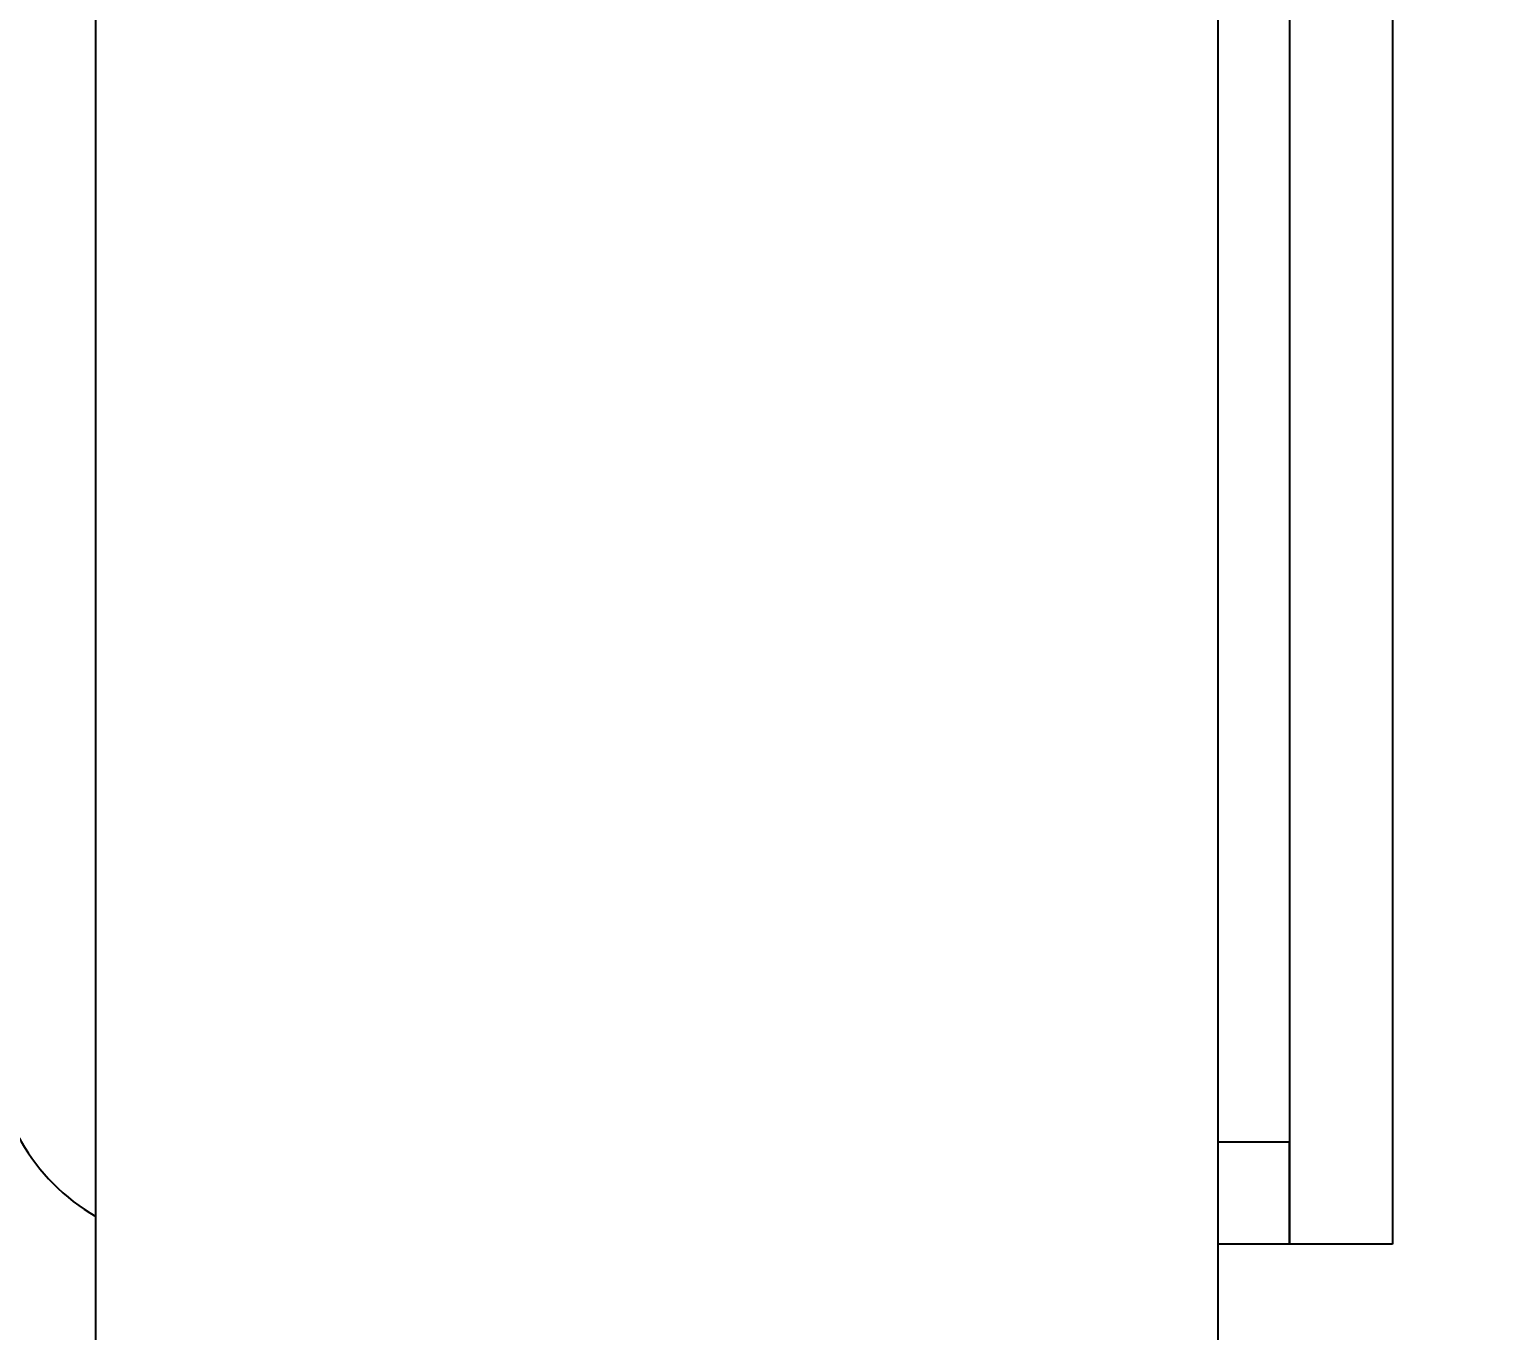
# Model space of a CAD drawing. Header units: millimetres. Extents: x 1293 to 41893, y 1011 to 26911.
# Drawn here: x 18029.58 to 18079.2, y 14595.34 to 14639.53 of the extents above; entities that cross this region are included whole.
import ezdxf

# ---------------------------------------------------------------- set-up
doc = ezdxf.new("R2010")
doc.units = ezdxf.units.MM
doc.header["$LTSCALE"] = 50
for name, color, linetype in [('CAPA_1', 7, 'Continuous'), ('CLIP_BAR', 5, 'Continuous'), ('PASILLOS', 2, 'Continuous')]:
    doc.layers.add(name, color=color, linetype=linetype)
doc.styles.add('SLDTEXTSTYLE0', font='TXT', dxfattribs={"width": 0.75})
doc.dimstyles.new('SLDDIMSTYLE0', dxfattribs={"dimtxt": 100, "dimasz": 100, "dimexe": 0, "dimexo": 0.0625, "dimgap": 25, "dimtad": 2, "dimdec": 0, "dimrnd": 1e-09, "dimzin": 12, "dimdsep": 46, "dimtxsty": 'SLDTEXTSTYLE0', "dimsah": 1, "dimcen": 0.09, "dimadec": 0, "dimazin": 3, "dimtfac": 1, "dimtdec": 0, "dimtofl": 0, "dimtmove": 0, "dimatfit": 3, "dimfxl": 1, "dimfrac": 2, "dimtolj": 1, "dimtzin": 12, "dimarcsym": 0})

# ---------------------------------------------------------------- blocks, each defined once
blk = doc.blocks.new('_D_14')
at = {"layer": 'CAPA_1', "transparency": 16777216}
for p, q in [((18071.792, 17936.065), (18755.522, 17936.065)), ((18705.522, 17936.065), (18705.522, 13669.207)), ((18071.317, 13669.207), (18755.522, 13669.207))]:
    blk.add_line(p, q, dxfattribs=at)
for points in [[(18705.522, 17936.065), (18690.137, 17836.065), (18720.907, 17836.065)], [(18705.522, 13669.207), (18720.907, 13769.207), (18690.137, 13769.207)]]:
    blk.add_solid(points, dxfattribs=at)
at = {"layer": 'CAPA_1', "transparency": 16777216, "insert": (18576.615, 15654.859), "char_height": 100, "attachment_point": 1, "rotation": 90, "style": 'SLDTEXTSTYLE0'}
blk.add_mtext('4267', dxfattribs=at)

msp = doc.modelspace()

# ---------------------------------------------------------------- linework, layer by layer
at = {"layer": 'CLIP_BAR', "linetype": 'Continuous', "lineweight": 25}
for p, q in [((18072.3688232, 14725.280389), (18072.3688232, 14598.280389)), ((18075.8648232, 14725.280389), (18075.8648232, 14598.280389)), ((18072.3688232, 14601.749389), (18069.9378232, 14601.749389)), ((18072.3688232, 14598.280389), (18072.3688232, 14601.749389)), ((18072.3688232, 14598.280389), (18069.9378232, 14598.280389)), ((18075.8648232, 14598.280389), (18072.3688232, 14598.280389))]:
    msp.add_line(p, q, dxfattribs=at)
msp.add_arc((18035.3338232, 14605.245389), 6.965, 180, 239.8716825, dxfattribs=at)
at = {"layer": 'PASILLOS', "linetype": 'Continuous', "lineweight": 25}
for p, q in [((18031.8378232, 13731.328389), (18031.8378232, 14641.526389)), ((18069.9378232, 13731.328389), (18069.9378232, 14641.526389))]:
    msp.add_line(p, q, dxfattribs=at)

# ---------------------------------------------------------------- dimensions: what is measured, and where the dimension line sits
at = {"layer": 'CAPA_1'}
dim = msp.add_linear_dim(base=(18705.5220747, 13669.207389), p1=(18008.2918232, 17936.065389), p2=(18007.8168232, 13669.207389), angle=90, dimstyle='SLDDIMSTYLE0', dxfattribs=at)
dim.commit()
dim.dimension.update_dxf_attribs({"geometry": '_D_14', "text_midpoint": (18705.5220747, 15802.636389), "dimtype": 160})

doc.saveas('drawing.dxf')
